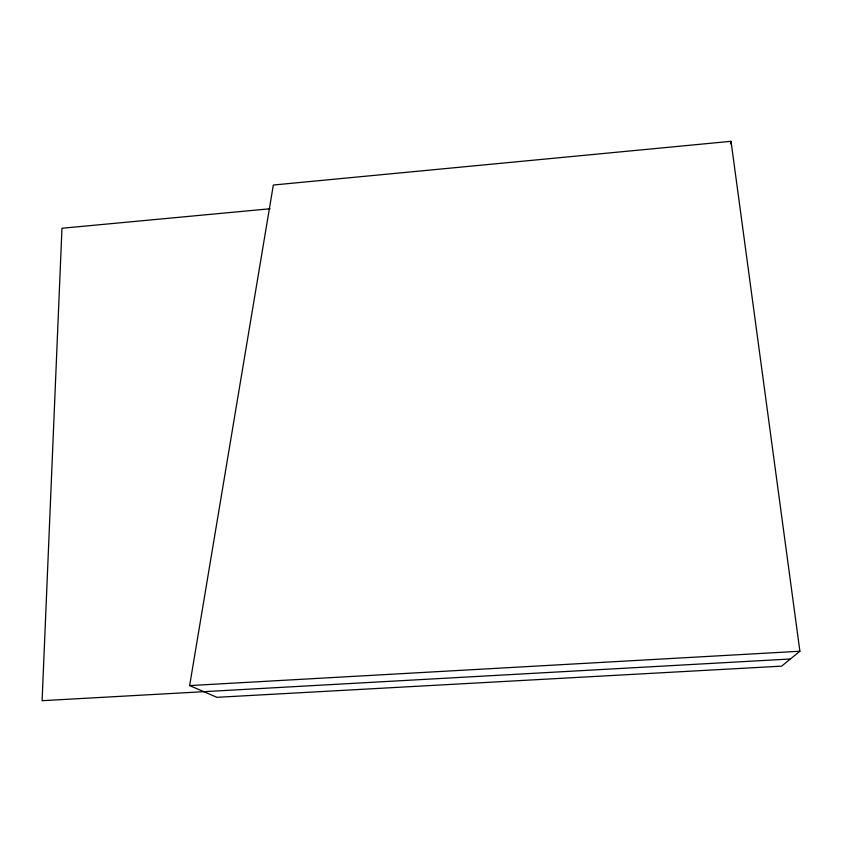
<?xml version="1.0" encoding="UTF-8"?>
<svg xmlns="http://www.w3.org/2000/svg" width="842" height="842" viewBox="0 0 842 842"><rect width="100%" height="100%" fill="white"/><g stroke="black" fill="none" stroke-linecap="round" stroke-linejoin="round"><path stroke-width="1.26" d="M189.639 685.588L273.334 185.03L731.035 141.309L799.9 651.245L781.65 666.138L216.941 697.323L189.639 685.588L799.9 651.245M730.424 143.835L731.035 141.309M270.072 208.763L61.971 228.256L42.1 700.691L790.406 658.991"/></g></svg>
